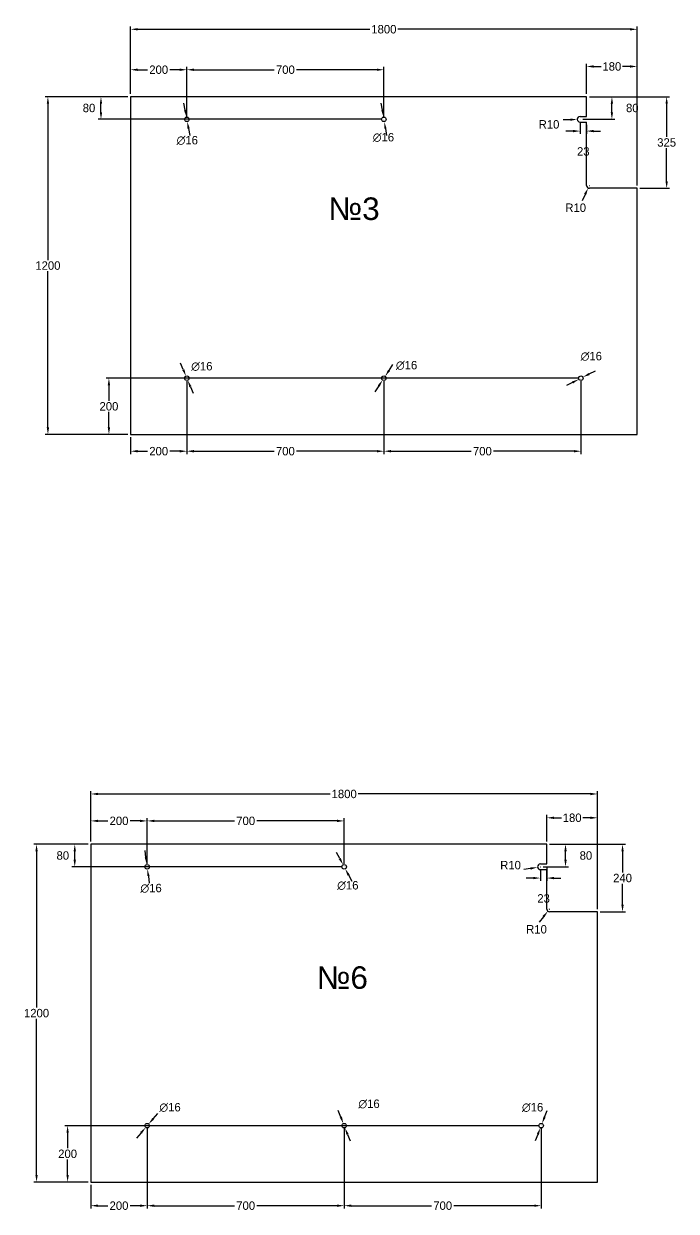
# Model space of a CAD drawing. Header units: millimetres. Extents: x 219 to 11522, y 414 to 4634.
# Drawn here: x 5282 to 7601, y 415 to 4634 of the extents above; entities that cross this region are included whole.
import ezdxf

# ---------------------------------------------------------------- set-up
doc = ezdxf.new("R2010")
doc.units = ezdxf.units.MM
doc.styles.add('ОФОРМИТЕЛЬ', font='txt', dxfattribs={"height": 30})
doc.dimstyles.new('ОФОРМИТЕЛЬ', dxfattribs={"dimtxt": 30, "dimasz": 25, "dimexe": 10, "dimexo": 10, "dimgap": 5, "dimtad": 0, "dimtih": 1, "dimtoh": 1, "dimdec": 0, "dimzin": 0, "dimdsep": 46, "dimtxsty": 'ОФОРМИТЕЛЬ', "dimcen": 0.09, "dimclrd": 256, "dimclre": 256, "dimclrt": 256, "dimadec": 0, "dimazin": 0, "dimtfac": 1, "dimtdec": 4, "dimtofl": 0, "dimtmove": 2, "dimatfit": 3, "dimfxl": 1, "dimtolj": 1, "dimtzin": 0, "dimarcsym": 0})

# ---------------------------------------------------------------- blocks, each defined once
blk = doc.blocks.new('*D35')
at = {"lineweight": -2, "transparency": 16777216}
for p, q in [((5661.9, 4384.6), (5661.9, 4624.4)), ((5686.9, 4614.4), (6511.9, 4614.4)), ((7436.9, 4614.4), (6611.9, 4614.4)), ((7461.9, 4059.6), (7461.9, 4624.4))]:
    blk.add_line(p, q, dxfattribs=at)
at = {"transparency": 16777216}
for points in [[(5686.9, 4618.5), (5686.9, 4610.2), (5661.9, 4614.4)], [(7436.9, 4618.5), (7436.9, 4610.2), (7461.9, 4614.4)]]:
    blk.add_solid(points, dxfattribs=at)
at = {"layer": 'DEFPOINTS', "color": 0, "transparency": 16777216}
for p in [(7461.9, 4614.4), (5661.9, 4374.6), (7461.9, 4049.6)]:
    blk.add_point(p, dxfattribs=at)
at = {"lineweight": 13, "transparency": 16777216, "insert": (6561.9, 4614.4), "char_height": 30, "attachment_point": 5, "style": 'ОФОРМИТЕЛЬ'}
blk.add_mtext('\\A1;1800', dxfattribs=at)
blk = doc.blocks.new('*D36')
at = {"lineweight": -2, "transparency": 16777216}
for p, q in [((7281.9, 4384.6), (7281.9, 4492.2)), ((7306.9, 4482.2), (7334.4, 4482.2)), ((7436.9, 4482.2), (7409.4, 4482.2)), ((7461.9, 4059.6), (7461.9, 4492.2))]:
    blk.add_line(p, q, dxfattribs=at)
at = {"transparency": 16777216}
for points in [[(7306.9, 4486.4), (7306.9, 4478.1), (7281.9, 4482.2)], [(7436.9, 4486.4), (7436.9, 4478.1), (7461.9, 4482.2)]]:
    blk.add_solid(points, dxfattribs=at)
at = {"layer": 'DEFPOINTS', "color": 0, "transparency": 16777216}
for p in [(7461.9, 4482.2), (7281.9, 4374.6), (7461.9, 4049.6)]:
    blk.add_point(p, dxfattribs=at)
at = {"lineweight": 13, "transparency": 16777216, "insert": (7371.9, 4482.2), "char_height": 30, "attachment_point": 5, "style": 'ОФОРМИТЕЛЬ'}
blk.add_mtext('\\A1;180', dxfattribs=at)
blk = doc.blocks.new('*D37')
at = {"lineweight": -2, "transparency": 16777216}
for p, q in [((7291.9, 4374.6), (7576.6, 4374.6)), ((7566.6, 4349.6), (7566.6, 4232.1)), ((7566.6, 4074.6), (7566.6, 4192.1)), ((7471.9, 4049.6), (7576.6, 4049.6))]:
    blk.add_line(p, q, dxfattribs=at)
at = {"transparency": 16777216}
for points in [[(7562.5, 4349.6), (7570.8, 4349.6), (7566.6, 4374.6)], [(7562.5, 4074.6), (7570.8, 4074.6), (7566.6, 4049.6)]]:
    blk.add_solid(points, dxfattribs=at)
at = {"layer": 'DEFPOINTS', "color": 0, "transparency": 16777216}
for p in [(7281.9, 4374.6), (7461.9, 4049.6), (7566.6, 4049.6)]:
    blk.add_point(p, dxfattribs=at)
at = {"lineweight": 13, "transparency": 16777216, "insert": (7566.6, 4212.1), "char_height": 30, "attachment_point": 5, "style": 'ОФОРМИТЕЛЬ'}
blk.add_mtext('\\A1;325', dxfattribs=at)
blk = doc.blocks.new('*D38')
at = {"lineweight": -2, "transparency": 16777216}
for p, q in [((7258.9, 4284.6), (7258.9, 4242.7)), ((7281.9, 4274.6), (7281.9, 4242.7)), ((7233.9, 4252.7), (7208.9, 4252.7)), ((7306.9, 4252.7), (7331.9, 4252.7))]:
    blk.add_line(p, q, dxfattribs=at)
at = {"transparency": 16777216}
for points in [[(7233.9, 4256.9), (7233.9, 4248.5), (7258.9, 4252.7)], [(7306.9, 4256.9), (7306.9, 4248.5), (7281.9, 4252.7)]]:
    blk.add_solid(points, dxfattribs=at)
at = {"layer": 'DEFPOINTS', "color": 0, "transparency": 16777216}
for p in [(7258.9, 4294.6), (7281.9, 4284.6), (7281.9, 4252.7)]:
    blk.add_point(p, dxfattribs=at)
at = {"lineweight": 13, "transparency": 16777216, "insert": (7270.4, 4180.2), "char_height": 30, "attachment_point": 5, "style": 'ОФОРМИТЕЛЬ'}
blk.add_mtext('\\A1;23', dxfattribs=at)
blk = doc.blocks.new('*D39')
at = {"lineweight": -2, "transparency": 16777216}
for p, q in [((7224, 4293.1), (7199, 4292.1)), ((7258.8, 4294.6), (7259, 4294.6)), ((7258.9, 4294.5), (7258.9, 4294.7))]:
    blk.add_line(p, q, dxfattribs=at)
at = {"transparency": 16777216}
blk.add_solid([(7223.8, 4297.3), (7224.1, 4289), (7248.9, 4294.2)], dxfattribs=at)
at = {"layer": 'DEFPOINTS', "color": 0, "transparency": 16777216}
for p in [(7248.9, 4294.2), (7258.9, 4294.6)]:
    blk.add_point(p, dxfattribs=at)
at = {"lineweight": 13, "transparency": 16777216, "insert": (7148.6, 4276.4), "char_height": 30, "attachment_point": 5, "style": 'ОФОРМИТЕЛЬ'}
blk.add_mtext('\\A1;R10', dxfattribs=at)
blk = doc.blocks.new('*D40')
at = {"lineweight": -2, "transparency": 16777216}
for p, q in [((5661.9, 4384.6), (5661.9, 4480.6)), ((5861.9, 4304.6), (5861.9, 4480.6)), ((5686.9, 4470.6), (5721.9, 4470.6)), ((5836.9, 4470.6), (5801.9, 4470.6))]:
    blk.add_line(p, q, dxfattribs=at)
at = {"transparency": 16777216}
for points in [[(5686.9, 4474.7), (5686.9, 4466.4), (5661.9, 4470.6)], [(5836.9, 4474.7), (5836.9, 4466.4), (5861.9, 4470.6)]]:
    blk.add_solid(points, dxfattribs=at)
at = {"layer": 'DEFPOINTS', "color": 0, "transparency": 16777216}
for p in [(5861.9, 4470.6), (5661.9, 4374.6), (5861.9, 4294.6)]:
    blk.add_point(p, dxfattribs=at)
at = {"lineweight": 13, "transparency": 16777216, "insert": (5761.9, 4470.6), "char_height": 30, "attachment_point": 5, "style": 'ОФОРМИТЕЛЬ'}
blk.add_mtext('\\A1;200', dxfattribs=at)
blk = doc.blocks.new('*D41')
at = {"lineweight": -2, "transparency": 16777216}
for p, q in [((5861.9, 4304.6), (5861.9, 4480.6)), ((6561.9, 4304.6), (6561.9, 4480.6)), ((5886.9, 4470.6), (6171.9, 4470.6)), ((6536.9, 4470.6), (6251.9, 4470.6))]:
    blk.add_line(p, q, dxfattribs=at)
at = {"transparency": 16777216}
for points in [[(5886.9, 4474.7), (5886.9, 4466.4), (5861.9, 4470.6)], [(6536.9, 4474.7), (6536.9, 4466.4), (6561.9, 4470.6)]]:
    blk.add_solid(points, dxfattribs=at)
at = {"layer": 'DEFPOINTS', "color": 0, "transparency": 16777216}
for p in [(6561.9, 4470.6), (5861.9, 4294.6), (6561.9, 4294.6)]:
    blk.add_point(p, dxfattribs=at)
at = {"lineweight": 13, "transparency": 16777216, "insert": (6211.9, 4470.6), "char_height": 30, "attachment_point": 5, "style": 'ОФОРМИТЕЛЬ'}
blk.add_mtext('\\A1;700', dxfattribs=at)
blk = doc.blocks.new('*D42')
at = {"lineweight": -2, "transparency": 16777216}
for p, q in [((5651.9, 4374.6), (5546.8, 4374.6)), ((5556.8, 4319.6), (5556.8, 4349.6)), ((6551.9, 4294.6), (5546.8, 4294.6))]:
    blk.add_line(p, q, dxfattribs=at)
at = {"transparency": 16777216}
for points in [[(5552.7, 4349.6), (5561, 4349.6), (5556.8, 4374.6)], [(5552.7, 4319.6), (5561, 4319.6), (5556.8, 4294.6)]]:
    blk.add_solid(points, dxfattribs=at)
at = {"layer": 'DEFPOINTS', "color": 0, "transparency": 16777216}
for p in [(5556.8, 4374.6), (5661.9, 4374.6), (6561.9, 4294.6)]:
    blk.add_point(p, dxfattribs=at)
at = {"lineweight": 13, "transparency": 16777216, "insert": (5514.3, 4334.6), "char_height": 30, "attachment_point": 5, "style": 'ОФОРМИТЕЛЬ'}
blk.add_mtext('\\A1;80', dxfattribs=at)
blk = doc.blocks.new('*D43')
at = {"lineweight": -2, "transparency": 16777216}
for p, q in [((5861.9, 3364.6), (5861.9, 3105.2)), ((5661.9, 3164.6), (5661.9, 3105.2)), ((5686.9, 3115.2), (5721.9, 3115.2)), ((5836.9, 3115.2), (5801.9, 3115.2))]:
    blk.add_line(p, q, dxfattribs=at)
at = {"transparency": 16777216}
for points in [[(5686.9, 3119.4), (5686.9, 3111), (5661.9, 3115.2)], [(5836.9, 3119.4), (5836.9, 3111), (5861.9, 3115.2)]]:
    blk.add_solid(points, dxfattribs=at)
at = {"layer": 'DEFPOINTS', "color": 0, "transparency": 16777216}
for p in [(5861.9, 3374.6), (5661.9, 3174.6), (5861.9, 3115.2)]:
    blk.add_point(p, dxfattribs=at)
at = {"lineweight": 13, "transparency": 16777216, "insert": (5761.9, 3115.2), "char_height": 30, "attachment_point": 5, "style": 'ОФОРМИТЕЛЬ'}
blk.add_mtext('\\A1;200', dxfattribs=at)
blk = doc.blocks.new('*D44')
at = {"lineweight": -2, "transparency": 16777216}
for p, q in [((5861.9, 3364.6), (5861.9, 3105.2)), ((6561.9, 3364.6), (6561.9, 3105.2)), ((5886.9, 3115.2), (6171.9, 3115.2)), ((6536.9, 3115.2), (6251.9, 3115.2))]:
    blk.add_line(p, q, dxfattribs=at)
at = {"transparency": 16777216}
for points in [[(5886.9, 3119.4), (5886.9, 3111), (5861.9, 3115.2)], [(6536.9, 3119.4), (6536.9, 3111), (6561.9, 3115.2)]]:
    blk.add_solid(points, dxfattribs=at)
at = {"layer": 'DEFPOINTS', "color": 0, "transparency": 16777216}
for p in [(5861.9, 3374.6), (6561.9, 3374.6), (6561.9, 3115.2)]:
    blk.add_point(p, dxfattribs=at)
at = {"lineweight": 13, "transparency": 16777216, "insert": (6211.9, 3115.2), "char_height": 30, "attachment_point": 5, "style": 'ОФОРМИТЕЛЬ'}
blk.add_mtext('\\A1;700', dxfattribs=at)
blk = doc.blocks.new('*D45')
at = {"lineweight": -2, "transparency": 16777216}
for p, q in [((6561.9, 3364.6), (6561.9, 3105.2)), ((7261.9, 3364.6), (7261.9, 3105.2)), ((6586.9, 3115.2), (6871.9, 3115.2)), ((7236.9, 3115.2), (6951.9, 3115.2))]:
    blk.add_line(p, q, dxfattribs=at)
at = {"transparency": 16777216}
for points in [[(6586.9, 3119.4), (6586.9, 3111), (6561.9, 3115.2)], [(7236.9, 3119.4), (7236.9, 3111), (7261.9, 3115.2)]]:
    blk.add_solid(points, dxfattribs=at)
at = {"layer": 'DEFPOINTS', "color": 0, "transparency": 16777216}
for p in [(6561.9, 3374.6), (7261.9, 3374.6), (6561.9, 3115.2)]:
    blk.add_point(p, dxfattribs=at)
at = {"lineweight": 13, "transparency": 16777216, "insert": (6911.9, 3115.2), "char_height": 30, "attachment_point": 5, "style": 'ОФОРМИТЕЛЬ'}
blk.add_mtext('\\A1;700', dxfattribs=at)
blk = doc.blocks.new('*D46')
at = {"lineweight": -2, "transparency": 16777216}
for p, q in [((7251.9, 3374.6), (5575, 3374.6)), ((5585, 3349.6), (5585, 3294.6)), ((5585, 3199.6), (5585, 3254.6)), ((5651.9, 3174.6), (5575, 3174.6))]:
    blk.add_line(p, q, dxfattribs=at)
at = {"transparency": 16777216}
for points in [[(5580.8, 3349.6), (5589.1, 3349.6), (5585, 3374.6)], [(5580.8, 3199.6), (5589.1, 3199.6), (5585, 3174.6)]]:
    blk.add_solid(points, dxfattribs=at)
at = {"layer": 'DEFPOINTS', "color": 0, "transparency": 16777216}
for p in [(7261.9, 3374.6), (5585, 3174.6), (5661.9, 3174.6)]:
    blk.add_point(p, dxfattribs=at)
at = {"lineweight": 13, "transparency": 16777216, "insert": (5585, 3274.6), "char_height": 30, "attachment_point": 5, "style": 'ОФОРМИТЕЛЬ'}
blk.add_mtext('\\A1;200', dxfattribs=at)
blk = doc.blocks.new('*D47')
at = {"lineweight": -2, "transparency": 16777216}
for p, q in [((5849.3, 3405.1), (5839.8, 3428.2)), ((5861.8, 3374.6), (5862, 3374.6)), ((5861.9, 3374.5), (5861.9, 3374.7)), ((5874.5, 3344.1), (5884.1, 3321))]:
    blk.add_line(p, q, dxfattribs=at)
at = {"transparency": 16777216}
for points in [[(5853.2, 3406.7), (5845.5, 3403.5), (5858.9, 3382)], [(5878.4, 3345.7), (5870.7, 3342.5), (5865, 3367.2)]]:
    blk.add_solid(points, dxfattribs=at)
at = {"layer": 'DEFPOINTS', "color": 0, "transparency": 16777216}
for p in [(5858.9, 3382), (5865, 3367.2)]:
    blk.add_point(p, dxfattribs=at)
at = {"lineweight": 13, "transparency": 16777216, "insert": (5915.1, 3416.3), "char_height": 30, "attachment_point": 5, "style": 'ОФОРМИТЕЛЬ'}
blk.add_mtext('\\A1;∅16', dxfattribs=at)
blk = doc.blocks.new('*D48')
at = {"lineweight": -2, "transparency": 16777216}
for p, q in [((6580.2, 3402.1), (6594, 3422.9)), ((6543.7, 3347.1), (6529.8, 3326.3)), ((6561.8, 3374.6), (6562, 3374.6)), ((6561.9, 3374.5), (6561.9, 3374.7))]:
    blk.add_line(p, q, dxfattribs=at)
at = {"transparency": 16777216}
for points in [[(6576.7, 3404.4), (6583.7, 3399.8), (6566.4, 3381.3)], [(6540.2, 3349.4), (6547.1, 3344.8), (6557.5, 3367.9)]]:
    blk.add_solid(points, dxfattribs=at)
at = {"layer": 'DEFPOINTS', "color": 0, "transparency": 16777216}
for p in [(6566.4, 3381.3), (6557.5, 3367.9)]:
    blk.add_point(p, dxfattribs=at)
at = {"lineweight": 13, "transparency": 16777216, "insert": (6642.5, 3420), "char_height": 30, "attachment_point": 5, "style": 'ОФОРМИТЕЛЬ'}
blk.add_mtext('\\A1;∅16', dxfattribs=at)
blk = doc.blocks.new('*D49')
at = {"lineweight": -2, "transparency": 16777216}
for p, q in [((7291.3, 3389.6), (7313.6, 3401)), ((7232.5, 3359.6), (7210.3, 3348.2)), ((7261.8, 3374.6), (7262, 3374.6)), ((7261.9, 3374.5), (7261.9, 3374.7))]:
    blk.add_line(p, q, dxfattribs=at)
at = {"transparency": 16777216}
for points in [[(7289.4, 3393.3), (7293.2, 3385.9), (7269.1, 3378.2)], [(7230.6, 3363.3), (7234.4, 3355.9), (7254.8, 3371)]]:
    blk.add_solid(points, dxfattribs=at)
at = {"layer": 'DEFPOINTS', "color": 0, "transparency": 16777216}
for p in [(7269.1, 3378.2), (7254.8, 3371)]:
    blk.add_point(p, dxfattribs=at)
at = {"lineweight": 13, "transparency": 16777216, "insert": (7298.9, 3452.2), "char_height": 30, "attachment_point": 5, "style": 'ОФОРМИТЕЛЬ'}
blk.add_mtext('\\A1;∅16', dxfattribs=at)
blk = doc.blocks.new('*D50')
at = {"lineweight": -2, "transparency": 16777216}
for p, q in [((5856, 4327), (5851.5, 4351.6)), ((5861.8, 4294.6), (5862, 4294.6)), ((5861.9, 4294.5), (5861.9, 4294.7)), ((5867.9, 4262.1), (5872.4, 4237.5))]:
    blk.add_line(p, q, dxfattribs=at)
at = {"transparency": 16777216}
for points in [[(5860.1, 4327.8), (5851.9, 4326.3), (5860.5, 4302.5)], [(5872, 4262.9), (5863.8, 4261.4), (5863.4, 4286.7)]]:
    blk.add_solid(points, dxfattribs=at)
at = {"layer": 'DEFPOINTS', "color": 0, "transparency": 16777216}
for p in [(5860.5, 4302.5), (5863.4, 4286.7)]:
    blk.add_point(p, dxfattribs=at)
at = {"lineweight": 13, "transparency": 16777216, "insert": (5863.4, 4219.4), "char_height": 30, "attachment_point": 5, "style": 'ОФОРМИТЕЛЬ'}
blk.add_mtext('\\A1;∅16', dxfattribs=at)
blk = doc.blocks.new('*D51')
at = {"lineweight": -2, "transparency": 16777216}
for p, q in [((6556.8, 4327.2), (6552.8, 4351.9)), ((6561.8, 4294.6), (6562, 4294.6)), ((6561.9, 4294.5), (6561.9, 4294.7)), ((6567.1, 4262), (6571, 4237.3))]:
    blk.add_line(p, q, dxfattribs=at)
at = {"transparency": 16777216}
for points in [[(6560.9, 4327.8), (6552.6, 4326.5), (6560.7, 4302.5)], [(6571.2, 4262.6), (6563, 4261.3), (6563.2, 4286.7)]]:
    blk.add_solid(points, dxfattribs=at)
at = {"layer": 'DEFPOINTS', "color": 0, "transparency": 16777216}
for p in [(6560.7, 4302.5), (6563.2, 4286.7)]:
    blk.add_point(p, dxfattribs=at)
at = {"lineweight": 13, "transparency": 16777216, "insert": (6560.3, 4230), "char_height": 30, "attachment_point": 5, "style": 'ОФОРМИТЕЛЬ'}
blk.add_mtext('\\A1;∅16', dxfattribs=at)
blk = doc.blocks.new('*D52')
at = {"lineweight": -2, "transparency": 16777216}
for p, q in [((5651.9, 4374.6), (5358.2, 4374.6)), ((5368.2, 4349.6), (5368.2, 3794.6)), ((5368.2, 3199.6), (5368.2, 3754.6)), ((5651.9, 3174.6), (5358.2, 3174.6))]:
    blk.add_line(p, q, dxfattribs=at)
at = {"transparency": 16777216}
for points in [[(5364.1, 4349.6), (5372.4, 4349.6), (5368.2, 4374.6)], [(5364.1, 3199.6), (5372.4, 3199.6), (5368.2, 3174.6)]]:
    blk.add_solid(points, dxfattribs=at)
at = {"layer": 'DEFPOINTS', "color": 0, "transparency": 16777216}
for p in [(5661.9, 4374.6), (5368.2, 3174.6), (5661.9, 3174.6)]:
    blk.add_point(p, dxfattribs=at)
at = {"lineweight": 13, "transparency": 16777216, "insert": (5368.2, 3774.6), "char_height": 30, "attachment_point": 5, "style": 'ОФОРМИТЕЛЬ'}
blk.add_mtext('\\A1;1200', dxfattribs=at)
blk = doc.blocks.new('*D53')
at = {"lineweight": -2, "transparency": 16777216}
for p, q in [((7291.9, 4374.6), (7382.1, 4374.6)), ((7372.1, 4319.6), (7372.1, 4349.6)), ((7268.8, 4294.6), (7382.1, 4294.6))]:
    blk.add_line(p, q, dxfattribs=at)
at = {"transparency": 16777216}
for points in [[(7367.9, 4349.6), (7376.2, 4349.6), (7372.1, 4374.6)], [(7367.9, 4319.6), (7376.2, 4319.6), (7372.1, 4294.6)]]:
    blk.add_solid(points, dxfattribs=at)
at = {"layer": 'DEFPOINTS', "color": 0, "transparency": 16777216}
for p in [(7281.9, 4374.6), (7372.1, 4374.6), (7258.8, 4294.6)]:
    blk.add_point(p, dxfattribs=at)
at = {"lineweight": 13, "transparency": 16777216, "insert": (7444.6, 4334.6), "char_height": 30, "attachment_point": 5, "style": 'ОФОРМИТЕЛЬ'}
blk.add_mtext('\\A1;80', dxfattribs=at)
blk = doc.blocks.new('*D54')
at = {"lineweight": -2, "transparency": 16777216}
for p, q in [((7291.8, 4059.6), (7292, 4059.6)), ((7291.9, 4059.5), (7291.9, 4059.7)), ((7277.1, 4027.9), (7266.5, 4005.3))]:
    blk.add_line(p, q, dxfattribs=at)
at = {"transparency": 16777216}
blk.add_solid([(7273.3, 4029.7), (7280.9, 4026.2), (7287.7, 4050.6)], dxfattribs=at)
at = {"layer": 'DEFPOINTS', "color": 0, "transparency": 16777216}
for p in [(7287.7, 4050.6), (7291.9, 4059.6)]:
    blk.add_point(p, dxfattribs=at)
at = {"lineweight": 13, "transparency": 16777216, "insert": (7243.4, 3980.2), "char_height": 30, "attachment_point": 5, "style": 'ОФОРМИТЕЛЬ'}
blk.add_mtext('\\A1;R10', dxfattribs=at)
blk = doc.blocks.new('*D95')
at = {"lineweight": -2, "transparency": 16777216}
for p, q in [((5520.9, 1728.6), (5520.9, 1907.3)), ((7320.9, 1488.6), (7320.9, 1907.3)), ((5545.9, 1897.3), (6370.9, 1897.3)), ((7295.9, 1897.3), (6470.9, 1897.3))]:
    blk.add_line(p, q, dxfattribs=at)
at = {"transparency": 16777216}
for points in [[(5545.9, 1901.5), (5545.9, 1893.1), (5520.9, 1897.3)], [(7295.9, 1901.5), (7295.9, 1893.1), (7320.9, 1897.3)]]:
    blk.add_solid(points, dxfattribs=at)
at = {"layer": 'DEFPOINTS', "color": 0, "transparency": 16777216}
for p in [(7320.9, 1897.3), (5520.9, 1718.6), (7320.9, 1478.6)]:
    blk.add_point(p, dxfattribs=at)
at = {"lineweight": 13, "transparency": 16777216, "insert": (6420.9, 1897.3), "char_height": 30, "attachment_point": 5, "style": 'ОФОРМИТЕЛЬ'}
blk.add_mtext('\\A1;1800', dxfattribs=at)
blk = doc.blocks.new('*D96')
at = {"lineweight": -2, "transparency": 16777216}
for p, q in [((5510.9, 1718.6), (5317.9, 1718.6)), ((5327.9, 1693.6), (5327.9, 1138.6)), ((5327.9, 543.6), (5327.9, 1098.6)), ((5510.9, 518.6), (5317.9, 518.6))]:
    blk.add_line(p, q, dxfattribs=at)
at = {"transparency": 16777216}
for points in [[(5323.7, 1693.6), (5332, 1693.6), (5327.9, 1718.6)], [(5323.7, 543.6), (5332, 543.6), (5327.9, 518.6)]]:
    blk.add_solid(points, dxfattribs=at)
at = {"layer": 'DEFPOINTS', "color": 0, "transparency": 16777216}
for p in [(5520.9, 1718.6), (5327.9, 518.6), (5520.9, 518.6)]:
    blk.add_point(p, dxfattribs=at)
at = {"lineweight": 13, "transparency": 16777216, "insert": (5327.9, 1118.6), "char_height": 30, "attachment_point": 5, "style": 'ОФОРМИТЕЛЬ'}
blk.add_mtext('\\A1;1200', dxfattribs=at)
blk = doc.blocks.new('*D97')
at = {"lineweight": -2, "transparency": 16777216}
for p, q in [((5520.9, 1728.6), (5520.9, 1811.7)), ((5545.9, 1801.7), (5580.9, 1801.7)), ((5695.9, 1801.7), (5660.9, 1801.7)), ((5720.9, 1648.6), (5720.9, 1811.7))]:
    blk.add_line(p, q, dxfattribs=at)
at = {"transparency": 16777216}
for points in [[(5545.9, 1805.9), (5545.9, 1797.5), (5520.9, 1801.7)], [(5695.9, 1805.9), (5695.9, 1797.5), (5720.9, 1801.7)]]:
    blk.add_solid(points, dxfattribs=at)
at = {"layer": 'DEFPOINTS', "color": 0, "transparency": 16777216}
for p in [(5520.9, 1801.7), (5520.9, 1718.6), (5720.9, 1638.6)]:
    blk.add_point(p, dxfattribs=at)
at = {"lineweight": 13, "transparency": 16777216, "insert": (5620.9, 1801.7), "char_height": 30, "attachment_point": 5, "style": 'ОФОРМИТЕЛЬ'}
blk.add_mtext('\\A1;200', dxfattribs=at)
blk = doc.blocks.new('*D98')
at = {"lineweight": -2, "transparency": 16777216}
for p, q in [((5720.9, 1648.6), (5720.9, 1811.7)), ((5745.9, 1801.7), (6030.9, 1801.7)), ((6395.9, 1801.7), (6110.9, 1801.7)), ((6420.9, 1648.6), (6420.9, 1811.7))]:
    blk.add_line(p, q, dxfattribs=at)
at = {"transparency": 16777216}
for points in [[(5745.9, 1805.9), (5745.9, 1797.5), (5720.9, 1801.7)], [(6395.9, 1805.9), (6395.9, 1797.5), (6420.9, 1801.7)]]:
    blk.add_solid(points, dxfattribs=at)
at = {"layer": 'DEFPOINTS', "color": 0, "transparency": 16777216}
for p in [(6420.9, 1801.7), (5720.9, 1638.6), (6420.9, 1638.6)]:
    blk.add_point(p, dxfattribs=at)
at = {"lineweight": 13, "transparency": 16777216, "insert": (6070.9, 1801.7), "char_height": 30, "attachment_point": 5, "style": 'ОФОРМИТЕЛЬ'}
blk.add_mtext('\\A1;700', dxfattribs=at)
blk = doc.blocks.new('*D99')
at = {"lineweight": -2, "transparency": 16777216}
for p, q in [((7150.9, 1718.6), (7419.9, 1718.6)), ((7409.9, 1693.6), (7409.9, 1618.6)), ((7409.9, 1503.6), (7409.9, 1578.6)), ((7330.9, 1478.6), (7419.9, 1478.6))]:
    blk.add_line(p, q, dxfattribs=at)
at = {"transparency": 16777216}
for points in [[(7405.7, 1693.6), (7414.1, 1693.6), (7409.9, 1718.6)], [(7405.7, 1503.6), (7414.1, 1503.6), (7409.9, 1478.6)]]:
    blk.add_solid(points, dxfattribs=at)
at = {"layer": 'DEFPOINTS', "color": 0, "transparency": 16777216}
for p in [(7140.9, 1718.6), (7320.9, 1478.6), (7409.9, 1478.6)]:
    blk.add_point(p, dxfattribs=at)
at = {"lineweight": 13, "transparency": 16777216, "insert": (7409.9, 1598.6), "char_height": 30, "attachment_point": 5, "style": 'ОФОРМИТЕЛЬ'}
blk.add_mtext('\\A1;240', dxfattribs=at)
blk = doc.blocks.new('*D100')
at = {"lineweight": -2, "transparency": 16777216}
for p, q in [((7140.9, 1728.6), (7140.9, 1822.7)), ((7320.9, 1488.6), (7320.9, 1822.7)), ((7165.9, 1812.7), (7193.4, 1812.7)), ((7295.9, 1812.7), (7268.4, 1812.7))]:
    blk.add_line(p, q, dxfattribs=at)
at = {"transparency": 16777216}
for points in [[(7165.9, 1816.8), (7165.9, 1808.5), (7140.9, 1812.7)], [(7295.9, 1816.8), (7295.9, 1808.5), (7320.9, 1812.7)]]:
    blk.add_solid(points, dxfattribs=at)
at = {"layer": 'DEFPOINTS', "color": 0, "transparency": 16777216}
for p in [(7140.9, 1812.7), (7140.9, 1718.6), (7320.9, 1478.6)]:
    blk.add_point(p, dxfattribs=at)
at = {"lineweight": 13, "transparency": 16777216, "insert": (7230.9, 1812.7), "char_height": 30, "attachment_point": 5, "style": 'ОФОРМИТЕЛЬ'}
blk.add_mtext('\\A1;180', dxfattribs=at)
blk = doc.blocks.new('*D101')
at = {"lineweight": -2, "transparency": 16777216}
for p, q in [((7150.9, 1718.6), (7217.3, 1718.6)), ((7207.3, 1663.6), (7207.3, 1693.6)), ((7127.9, 1638.6), (7217.3, 1638.6))]:
    blk.add_line(p, q, dxfattribs=at)
at = {"transparency": 16777216}
for points in [[(7203.1, 1693.6), (7211.5, 1693.6), (7207.3, 1718.6)], [(7203.1, 1663.6), (7211.5, 1663.6), (7207.3, 1638.6)]]:
    blk.add_solid(points, dxfattribs=at)
at = {"layer": 'DEFPOINTS', "color": 0, "transparency": 16777216}
for p in [(7140.9, 1718.6), (7207.3, 1718.6), (7117.9, 1638.6)]:
    blk.add_point(p, dxfattribs=at)
at = {"lineweight": 13, "transparency": 16777216, "insert": (7279.8, 1678.6), "char_height": 30, "attachment_point": 5, "style": 'ОФОРМИТЕЛЬ'}
blk.add_mtext('\\A1;80', dxfattribs=at)
blk = doc.blocks.new('*D102')
at = {"lineweight": -2, "transparency": 16777216}
for p, q in [((7117.9, 1628.6), (7117.9, 1588.6)), ((7140.9, 1638.6), (7140.9, 1588.6)), ((7092.9, 1598.6), (7067.9, 1598.6)), ((7165.9, 1598.6), (7190.9, 1598.6))]:
    blk.add_line(p, q, dxfattribs=at)
at = {"transparency": 16777216}
for points in [[(7092.9, 1602.7), (7092.9, 1594.4), (7117.9, 1598.6)], [(7165.9, 1602.7), (7165.9, 1594.4), (7140.9, 1598.6)]]:
    blk.add_solid(points, dxfattribs=at)
at = {"layer": 'DEFPOINTS', "color": 0, "transparency": 16777216}
for p in [(7140.9, 1648.6), (7117.9, 1638.6), (7140.9, 1598.6)]:
    blk.add_point(p, dxfattribs=at)
at = {"lineweight": 13, "transparency": 16777216, "insert": (7129.4, 1526.1), "char_height": 30, "attachment_point": 5, "style": 'ОФОРМИТЕЛЬ'}
blk.add_mtext('\\A1;23', dxfattribs=at)
blk = doc.blocks.new('*D103')
at = {"lineweight": -2, "transparency": 16777216}
for p, q in [((7083.4, 1632.7), (7058.7, 1628.5)), ((7117.8, 1638.6), (7118, 1638.6)), ((7117.9, 1638.5), (7117.9, 1638.6))]:
    blk.add_line(p, q, dxfattribs=at)
at = {"transparency": 16777216}
blk.add_solid([(7082.7, 1636.8), (7084.1, 1628.6), (7108, 1636.9)], dxfattribs=at)
at = {"layer": 'DEFPOINTS', "color": 0, "transparency": 16777216}
for p in [(7108, 1636.9), (7117.9, 1638.6)]:
    blk.add_point(p, dxfattribs=at)
at = {"lineweight": 13, "transparency": 16777216, "insert": (7012, 1644.3), "char_height": 30, "attachment_point": 5, "style": 'ОФОРМИТЕЛЬ'}
blk.add_mtext('\\A1;R10', dxfattribs=at)
blk = doc.blocks.new('*D104')
at = {"lineweight": -2, "transparency": 16777216}
for p, q in [((7150.8, 1488.6), (7151, 1488.6)), ((7150.9, 1488.5), (7150.9, 1488.7)), ((7128.8, 1461.4), (7113.1, 1442))]:
    blk.add_line(p, q, dxfattribs=at)
at = {"transparency": 16777216}
blk.add_solid([(7125.6, 1464), (7132.1, 1458.8), (7144.6, 1480.8)], dxfattribs=at)
at = {"layer": 'DEFPOINTS', "color": 0, "transparency": 16777216}
for p in [(7144.6, 1480.8), (7150.9, 1488.6)]:
    blk.add_point(p, dxfattribs=at)
at = {"lineweight": 13, "transparency": 16777216, "insert": (7104.2, 1416.4), "char_height": 30, "attachment_point": 5, "style": 'ОФОРМИТЕЛЬ'}
blk.add_mtext('\\A1;R10', dxfattribs=at)
blk = doc.blocks.new('*D105')
at = {"lineweight": -2, "transparency": 16777216}
for p, q in [((5510.9, 1718.6), (5453.7, 1718.6)), ((5463.7, 1663.6), (5463.7, 1693.6)), ((6410.9, 1638.6), (5453.7, 1638.6))]:
    blk.add_line(p, q, dxfattribs=at)
at = {"transparency": 16777216}
for points in [[(5459.5, 1693.6), (5467.8, 1693.6), (5463.7, 1718.6)], [(5459.5, 1663.6), (5467.8, 1663.6), (5463.7, 1638.6)]]:
    blk.add_solid(points, dxfattribs=at)
at = {"layer": 'DEFPOINTS', "color": 0, "transparency": 16777216}
for p in [(5463.7, 1718.6), (5520.9, 1718.6), (6420.9, 1638.6)]:
    blk.add_point(p, dxfattribs=at)
at = {"lineweight": 13, "transparency": 16777216, "insert": (5421.2, 1678.6), "char_height": 30, "attachment_point": 5, "style": 'ОФОРМИТЕЛЬ'}
blk.add_mtext('\\A1;80', dxfattribs=at)
blk = doc.blocks.new('*D106')
at = {"lineweight": -2, "transparency": 16777216}
for p, q in [((5720.9, 708.6), (5720.9, 424.4)), ((5520.9, 508.6), (5520.9, 424.4)), ((5545.9, 434.4), (5580.9, 434.4)), ((5695.9, 434.4), (5660.9, 434.4))]:
    blk.add_line(p, q, dxfattribs=at)
at = {"transparency": 16777216}
for points in [[(5545.9, 438.6), (5545.9, 430.3), (5520.9, 434.4)], [(5695.9, 438.6), (5695.9, 430.3), (5720.9, 434.4)]]:
    blk.add_solid(points, dxfattribs=at)
at = {"layer": 'DEFPOINTS', "color": 0, "transparency": 16777216}
for p in [(5720.9, 718.6), (5520.9, 518.6), (5720.9, 434.4)]:
    blk.add_point(p, dxfattribs=at)
at = {"lineweight": 13, "transparency": 16777216, "insert": (5620.9, 434.4), "char_height": 30, "attachment_point": 5, "style": 'ОФОРМИТЕЛЬ'}
blk.add_mtext('\\A1;200', dxfattribs=at)
blk = doc.blocks.new('*D107')
at = {"lineweight": -2, "transparency": 16777216}
for p, q in [((5720.9, 708.6), (5720.9, 424.5)), ((6420.9, 708.6), (6420.9, 424.5)), ((5745.9, 434.5), (6030.9, 434.5)), ((6395.9, 434.5), (6110.9, 434.5))]:
    blk.add_line(p, q, dxfattribs=at)
at = {"transparency": 16777216}
for points in [[(5745.9, 438.7), (5745.9, 430.3), (5720.9, 434.5)], [(6395.9, 438.7), (6395.9, 430.3), (6420.9, 434.5)]]:
    blk.add_solid(points, dxfattribs=at)
at = {"layer": 'DEFPOINTS', "color": 0, "transparency": 16777216}
for p in [(5720.9, 718.6), (6420.9, 718.6), (5720.9, 434.5)]:
    blk.add_point(p, dxfattribs=at)
at = {"lineweight": 13, "transparency": 16777216, "insert": (6070.9, 434.5), "char_height": 30, "attachment_point": 5, "style": 'ОФОРМИТЕЛЬ'}
blk.add_mtext('\\A1;700', dxfattribs=at)
blk = doc.blocks.new('*D108')
at = {"lineweight": -2, "transparency": 16777216}
for p, q in [((6420.9, 708.6), (6420.9, 424.5)), ((7120.9, 708.6), (7120.9, 424.5)), ((6445.9, 434.5), (6730.9, 434.5)), ((7095.9, 434.5), (6810.9, 434.5))]:
    blk.add_line(p, q, dxfattribs=at)
at = {"transparency": 16777216}
for points in [[(6445.9, 438.7), (6445.9, 430.3), (6420.9, 434.5)], [(7095.9, 438.7), (7095.9, 430.3), (7120.9, 434.5)]]:
    blk.add_solid(points, dxfattribs=at)
at = {"layer": 'DEFPOINTS', "color": 0, "transparency": 16777216}
for p in [(6420.9, 718.6), (7120.9, 718.6), (7120.9, 434.5)]:
    blk.add_point(p, dxfattribs=at)
at = {"lineweight": 13, "transparency": 16777216, "insert": (6770.9, 434.5), "char_height": 30, "attachment_point": 5, "style": 'ОФОРМИТЕЛЬ'}
blk.add_mtext('\\A1;700', dxfattribs=at)
blk = doc.blocks.new('*D109')
at = {"lineweight": -2, "transparency": 16777216}
for p, q in [((7110.9, 718.6), (5428.2, 718.6)), ((5438.2, 693.6), (5438.2, 638.6)), ((5438.2, 543.6), (5438.2, 598.6)), ((5510.9, 518.6), (5428.2, 518.6))]:
    blk.add_line(p, q, dxfattribs=at)
at = {"transparency": 16777216}
for points in [[(5434.1, 693.6), (5442.4, 693.6), (5438.2, 718.6)], [(5434.1, 543.6), (5442.4, 543.6), (5438.2, 518.6)]]:
    blk.add_solid(points, dxfattribs=at)
at = {"layer": 'DEFPOINTS', "color": 0, "transparency": 16777216}
for p in [(7120.9, 718.6), (5438.2, 518.6), (5520.9, 518.6)]:
    blk.add_point(p, dxfattribs=at)
at = {"lineweight": 13, "transparency": 16777216, "insert": (5438.2, 618.6), "char_height": 30, "attachment_point": 5, "style": 'ОФОРМИТЕЛЬ'}
blk.add_mtext('\\A1;200', dxfattribs=at)
blk = doc.blocks.new('*D110')
at = {"lineweight": -2, "transparency": 16777216}
for p, q in [((5742.4, 743.6), (5758.7, 762.5)), ((5720.8, 718.6), (5721, 718.6)), ((5720.9, 718.5), (5720.9, 718.6)), ((5699.4, 693.5), (5683, 674.6))]:
    blk.add_line(p, q, dxfattribs=at)
at = {"transparency": 16777216}
for points in [[(5739.2, 746.3), (5745.6, 740.9), (5726.1, 724.6)], [(5696.2, 696.3), (5702.5, 690.8), (5715.7, 712.5)]]:
    blk.add_solid(points, dxfattribs=at)
at = {"layer": 'DEFPOINTS', "color": 0, "transparency": 16777216}
for p in [(5726.1, 724.6), (5715.7, 712.5)]:
    blk.add_point(p, dxfattribs=at)
at = {"lineweight": 13, "transparency": 16777216, "insert": (5802.2, 783.5), "char_height": 30, "attachment_point": 5, "style": 'ОФОРМИТЕЛЬ'}
blk.add_mtext('\\A1;∅16', dxfattribs=at)
blk = doc.blocks.new('*D111')
at = {"lineweight": -2, "transparency": 16777216}
for p, q in [((6409.1, 749.4), (6400.1, 772.7)), ((6420.8, 718.6), (6421, 718.6)), ((6420.9, 718.5), (6420.9, 718.6)), ((6432.7, 687.7), (6441.6, 664.4))]:
    blk.add_line(p, q, dxfattribs=at)
at = {"transparency": 16777216}
for points in [[(6412.9, 750.9), (6405.2, 747.9), (6418, 726)], [(6436.6, 689.2), (6428.8, 686.3), (6423.7, 711.1)]]:
    blk.add_solid(points, dxfattribs=at)
at = {"layer": 'DEFPOINTS', "color": 0, "transparency": 16777216}
for p in [(6418, 726), (6423.7, 711.1)]:
    blk.add_point(p, dxfattribs=at)
at = {"lineweight": 13, "transparency": 16777216, "insert": (6509.2, 795.7), "char_height": 30, "attachment_point": 5, "style": 'ОФОРМИТЕЛЬ'}
blk.add_mtext('\\A1;∅16', dxfattribs=at)
blk = doc.blocks.new('*D112')
at = {"lineweight": -2, "transparency": 16777216}
for p, q in [((7132.8, 749.3), (7141.8, 772.6)), ((7120.8, 718.6), (7121, 718.6)), ((7120.9, 718.5), (7120.9, 718.6)), ((7109, 687.8), (7099.9, 664.5))]:
    blk.add_line(p, q, dxfattribs=at)
at = {"transparency": 16777216}
for points in [[(7128.9, 750.8), (7136.7, 747.8), (7123.8, 726)], [(7105.1, 689.3), (7112.8, 686.3), (7118, 711.1)]]:
    blk.add_solid(points, dxfattribs=at)
at = {"layer": 'DEFPOINTS', "color": 0, "transparency": 16777216}
for p in [(7123.8, 726), (7118, 711.1)]:
    blk.add_point(p, dxfattribs=at)
at = {"lineweight": 13, "transparency": 16777216, "insert": (7090.3, 783.4), "char_height": 30, "attachment_point": 5, "style": 'ОФОРМИТЕЛЬ'}
blk.add_mtext('\\A1;∅16', dxfattribs=at)
blk = doc.blocks.new('*D113')
at = {"lineweight": -2, "transparency": 16777216}
for p, q in [((5716.6, 1671.3), (5713.4, 1696.1)), ((5720.8, 1638.6), (5721, 1638.6)), ((5720.9, 1638.5), (5720.9, 1638.6)), ((5725.1, 1605.8), (5728.3, 1581))]:
    blk.add_line(p, q, dxfattribs=at)
at = {"transparency": 16777216}
for points in [[(5720.8, 1671.8), (5712.5, 1670.7), (5719.8, 1646.5)], [(5729.3, 1606.4), (5721, 1605.3), (5721.9, 1630.6)]]:
    blk.add_solid(points, dxfattribs=at)
at = {"layer": 'DEFPOINTS', "color": 0, "transparency": 16777216}
for p in [(5719.8, 1646.5), (5721.9, 1630.6)]:
    blk.add_point(p, dxfattribs=at)
at = {"lineweight": 13, "transparency": 16777216, "insert": (5734.8, 1562.1), "char_height": 30, "attachment_point": 5, "style": 'ОФОРМИТЕЛЬ'}
blk.add_mtext('\\A1;∅16', dxfattribs=at)
blk = doc.blocks.new('*D114')
at = {"lineweight": -2, "transparency": 16777216}
for p, q in [((6405.3, 1667.7), (6393.5, 1689.7)), ((6420.8, 1638.6), (6421, 1638.6)), ((6420.9, 1638.5), (6420.9, 1638.6)), ((6436.4, 1609.5), (6448.2, 1587.4))]:
    blk.add_line(p, q, dxfattribs=at)
at = {"transparency": 16777216}
for points in [[(6409, 1669.6), (6401.7, 1665.7), (6417.1, 1645.6)], [(6440.1, 1611.4), (6432.7, 1607.5), (6424.6, 1631.5)]]:
    blk.add_solid(points, dxfattribs=at)
at = {"layer": 'DEFPOINTS', "color": 0, "transparency": 16777216}
for p in [(6417.1, 1645.6), (6424.6, 1631.5)]:
    blk.add_point(p, dxfattribs=at)
at = {"lineweight": 13, "transparency": 16777216, "insert": (6433.9, 1572.1), "char_height": 30, "attachment_point": 5, "style": 'ОФОРМИТЕЛЬ'}
blk.add_mtext('\\A1;∅16', dxfattribs=at)

msp = doc.modelspace()

# ---------------------------------------------------------------- linework, layer by layer
at = {"color": 7}
for p, q in [((5661.9, 4374.6), (5661.9, 3174.6)), ((7281.9, 4374.6), (5661.9, 4374.6)), ((7281.9, 4304.6), (7281.9, 4374.6)), ((7258.9, 4304.6), (7281.9, 4304.6)), ((7258.9, 4284.6), (7281.9, 4284.6)), ((7281.9, 4059.6), (7281.9, 4284.6)), ((7461.9, 4049.6), (7291.9, 4049.6)), ((7461.9, 3174.6), (7461.9, 4049.6)), ((5661.9, 3174.6), (7461.9, 3174.6)), ((5520.9, 1718.6), (5520.9, 518.6)), ((7140.9, 1718.6), (5520.9, 1718.6)), ((7140.9, 1648.6), (7140.9, 1718.6)), ((7117.9, 1648.6), (7140.9, 1648.6)), ((7117.9, 1628.6), (7140.9, 1628.6)), ((7140.9, 1488.6), (7140.9, 1628.6)), ((7320.9, 1478.6), (7150.9, 1478.6)), ((7320.9, 518.6), (7320.9, 1478.6)), ((5520.9, 518.6), (7320.9, 518.6))]:
    msp.add_line(p, q, dxfattribs=at)
for centre in [(5861.9, 4294.6), (6561.9, 4294.6), (5861.9, 3374.6), (6561.9, 3374.6), (7261.9, 3374.6), (5720.9, 1638.6), (6420.9, 1638.6), (5720.9, 718.6), (6420.9, 718.6), (7120.9, 718.6)]:
    msp.add_circle(centre, 8, dxfattribs=at)
for centre, start in [((7258.9, 4294.6), 90), ((7291.9, 4059.6), 180), ((7117.9, 1638.6), 90), ((7150.9, 1488.6), 180)]:
    msp.add_arc(centre, 10, start, 270, dxfattribs=at)

# ---------------------------------------------------------------- texts
at = {"color": 7, "lineweight": 13, "char_height": 80, "attachment_point": 1, "style": 'ОФОРМИТЕЛЬ'}
for s, insert in [('{\\fArial|b0|i0|c204|p34;№3}', (6365, 4016.9)), ('{\\fArial|b0|i0|c204|p34;№6}', (6323.2, 1285))]:
    msp.add_mtext_dynamic_manual_height_columns(s, width=336.967, gutter_width=150, heights=[0], dxfattribs=dict(at, insert=insert))

# ---------------------------------------------------------------- dimensions: what is measured, and where the dimension line sits
at = {"color": 7, "lineweight": 13}
for base, p1, p2, picture, middle in [((7461.9, 4614.4), (5661.9, 4374.6), (7461.9, 4049.6), '*D35', (6561.9, 4614.4)), ((5861.9, 4470.6), (5661.9, 4374.6), (5861.9, 4294.6), '*D40', (5761.9, 4470.6)), ((6561.9, 4470.6), (5861.9, 4294.6), (6561.9, 4294.6), '*D41', (6211.9, 4470.6)), ((7461.9, 4482.2), (7281.9, 4374.6), (7461.9, 4049.6), '*D36', (7371.9, 4482.2)), ((7281.9, 4252.7), (7258.9, 4294.6), (7281.9, 4284.6), '*D38', (7270.4, 4180.2)), ((5861.9, 3115.2), (5661.9, 3174.6), (5861.9, 3374.6), '*D43', (5761.9, 3115.2)), ((6561.9, 3115.2), (5861.9, 3374.6), (6561.9, 3374.6), '*D44', (6211.9, 3115.2)), ((6561.9, 3115.2), (7261.9, 3374.6), (6561.9, 3374.6), '*D45', (6911.9, 3115.2)), ((7320.9, 1897.3), (5520.9, 1718.6), (7320.9, 1478.6), '*D95', (6420.9, 1897.3)), ((5520.9, 1801.7), (5720.9, 1638.6), (5520.9, 1718.6), '*D97', (5620.9, 1801.7)), ((6420.9, 1801.7), (5720.9, 1638.6), (6420.9, 1638.6), '*D98', (6070.9, 1801.7)), ((7140.9, 1812.7), (7320.9, 1478.6), (7140.9, 1718.6), '*D100', (7230.9, 1812.7)), ((7140.9, 1598.6), (7117.9, 1638.6), (7140.9, 1648.6), '*D102', (7129.4, 1526.1)), ((5720.9, 434.4), (5520.9, 518.6), (5720.9, 718.6), '*D106', (5620.9, 434.4)), ((5720.9, 434.5), (6420.9, 718.6), (5720.9, 718.6), '*D107', (6070.9, 434.5)), ((7120.9, 434.5), (6420.9, 718.6), (7120.9, 718.6), '*D108', (6770.9, 434.5))]:
    dim = msp.add_linear_dim(base=base, p1=p1, p2=p2, dimstyle='ОФОРМИТЕЛЬ', dxfattribs=at)
    dim.commit()
    dim.dimension.update_dxf_attribs({"geometry": picture, "text_midpoint": middle})
for base, p1, p2, picture, middle in [((5368.2, 3174.6), (5661.9, 4374.6), (5661.9, 3174.6), '*D52', (5368.2, 3774.6)), ((5556.8, 4374.6), (6561.9, 4294.6), (5661.9, 4374.6), '*D42', (5514.3, 4334.6)), ((7372.1, 4374.6), (7258.8, 4294.6), (7281.9, 4374.6), '*D53', (7444.6, 4334.6)), ((7566.6, 4049.6), (7281.9, 4374.6), (7461.9, 4049.6), '*D37', (7566.6, 4212.1)), ((5585, 3174.6), (7261.9, 3374.6), (5661.9, 3174.6), '*D46', (5585, 3274.6)), ((5327.9, 518.6), (5520.9, 1718.6), (5520.9, 518.6), '*D96', (5327.9, 1118.6)), ((5463.7, 1718.6), (6420.9, 1638.6), (5520.9, 1718.6), '*D105', (5421.2, 1678.6)), ((7207.3, 1718.6), (7117.9, 1638.6), (7140.9, 1718.6), '*D101', (7279.8, 1678.6)), ((7409.9, 1478.6), (7140.9, 1718.6), (7320.9, 1478.6), '*D99', (7409.9, 1598.6)), ((5438.2, 518.6), (7120.9, 718.6), (5520.9, 518.6), '*D109', (5438.2, 618.6))]:
    dim = msp.add_linear_dim(base=base, p1=p1, p2=p2, angle=90, dimstyle='ОФОРМИТЕЛЬ', dxfattribs=at)
    dim.commit()
    dim.dimension.update_dxf_attribs({"geometry": picture, "text_midpoint": middle})
for p1, p2, picture, middle in [((5860.5, 4302.5), (5863.4, 4286.7), '*D50', (5863.4, 4219.4)), ((6560.7, 4302.5), (6563.2, 4286.7), '*D51', (6560.3, 4230)), ((7254.8, 3371), (7269.1, 3378.2), '*D49', (7298.9, 3452.2)), ((5865, 3367.2), (5858.9, 3382), '*D47', (5915.1, 3416.3)), ((6557.5, 3367.9), (6566.4, 3381.3), '*D48', (6642.5, 3420)), ((5719.8, 1646.5), (5721.9, 1630.6), '*D113', (5734.8, 1562.1)), ((6417.1, 1645.6), (6424.6, 1631.5), '*D114', (6433.9, 1572.1)), ((5715.7, 712.5), (5726.1, 724.6), '*D110', (5802.2, 783.5)), ((6423.7, 711.1), (6418, 726), '*D111', (6509.2, 795.7)), ((7118, 711.1), (7123.8, 726), '*D112', (7090.3, 783.4))]:
    dim = msp.add_diameter_dim_2p(p1=p1, p2=p2, dimstyle='ОФОРМИТЕЛЬ', dxfattribs=at)
    dim.commit()
    dim.dimension.update_dxf_attribs({"geometry": picture, "text_midpoint": middle, "dimtype": 163})
for center, mpoint, picture, middle in [((7258.9, 4294.6), (7248.9, 4294.2), '*D39', (7148.6, 4276.4)), ((7291.9, 4059.6), (7287.7, 4050.6), '*D54', (7243.4, 3980.2)), ((7117.9, 1638.6), (7108, 1636.9), '*D103', (7012, 1644.3)), ((7150.9, 1488.6), (7144.6, 1480.8), '*D104', (7104.2, 1416.4))]:
    dim = msp.add_radius_dim(center=center, mpoint=mpoint, dimstyle='ОФОРМИТЕЛЬ', dxfattribs=at)
    dim.commit()
    dim.dimension.update_dxf_attribs({"geometry": picture, "text_midpoint": middle, "dimtype": 164})

doc.saveas('drawing.dxf')
